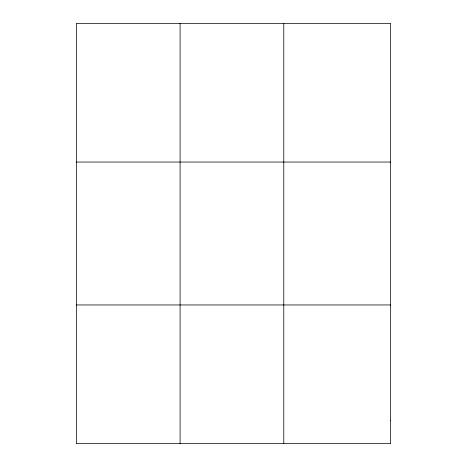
<?xml version="1.0" encoding="UTF-8"?>
<svg xmlns="http://www.w3.org/2000/svg" width="467" height="467" viewBox="0 0 467 467"><rect width="100%" height="100%" fill="white"/><g stroke="black" fill="none" stroke-linecap="round" stroke-linejoin="round"><path stroke-width="0.7" d="M180.081 443.65L180.081 23.35M76.378 162.049L390.622 162.049M76.378 304.951L390.622 304.951M283.778 23.35L283.778 443.65M390.622 420.534L390.622 443.65L76.378 443.65L76.378 23.35L390.622 23.35L390.622 420.534"/></g></svg>
